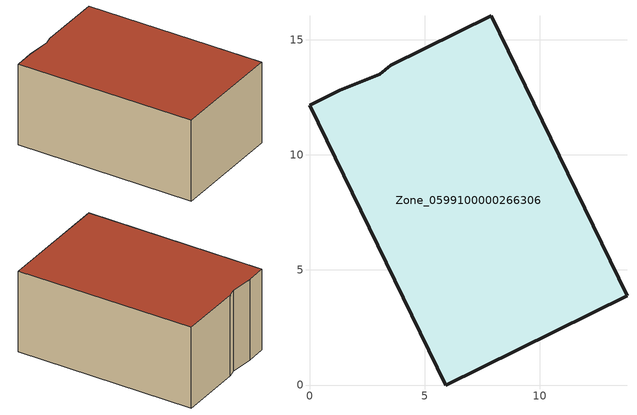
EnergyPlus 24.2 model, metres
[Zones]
Zone_0599100000266306
 floor ground (C_G): 0,12.16 1.32,12.81 3.05,13.51 3.52,13.89 7.9,16.04 13.8,3.88 5.92,0 z0
 wall outside (C_F): 7.9,16.04 3.52,13.89 3.05,13.51 1.32,12.81 0,12.16 5.92,0 13.8,3.88 7.9,16.04 z0:6.2
 roof outside (C_R): 1.32,12.81 0,12.16 5.92,0 13.8,3.88 7.9,16.04 3.52,13.89 3.05,13.51 z6.2
[BUILDING]
Pand.0599100000266306: North Axis=0; Terrain=City; Loads Convergence Tolerance Value=0.04; Temperature Convergence Tolerance Value=0.4; Solar Distribution=FullExterior; Maximum Number of Warmup Days=25; Minimum Number of Warmup Days=1
[Site:Location]
Rotterdam.The.Hague.AP_ZH_NLD Design_Conditions: Latitude=51.96; Longitude=4.45; Time Zone=1; Elevation=-4.5
[SITE:GROUNDTEMPERATURE:BUILDINGSURFACE]
18, 18, 18, 18, 18, 18, 18, 18, 18, 18, 18, 18
[MATERIAL] Thermal Absorptance=0.9; Solar Absorptance=0.7; Visible Absorptance=0.7
Name | Roughness | Thickness | Conductivity | Density | Specific Heat
G.D.1975-1991 | MediumSmooth | 0.15 | 0.288461 | 540 | 1210
F.D.1975-1991 | Rough | 0.3 | 0.230769 | 1920 | 840
R.D.1975-1991 | MediumRough | 0.2 | 0.153846 | 1500 | 1000
[CONSTRUCTION]
C_G: G.D.1975-1991
C_F: F.D.1975-1991
C_R: R.D.1975-1991
[ZONE]
Zone_0599100000266306: Type=1; Multiplier=1; Ceiling Height=Autocalculate; Volume=Autocalculate; Floor Area=autocalculate; Part of Total Floor Area=Yes
[ZONEINFILTRATION:DESIGNFLOWRATE]
Infil_Zone_0599100000266306: Zone or ZoneList or Space or SpaceList=Zone_0599100000266306; Schedule=AlwaysOn; Design Flow Rate Calculation Method=Flow/Area; Flow Rate per Floor Area=0.0042; Constant Term Coefficient=1; Temperature Term Coefficient=0; Velocity Term Coefficient=0; Velocity Squared Term Coefficient=0
[HVACTEMPLATE:ZONE:IDEALLOADSAIRSYSTEM]
Zone_0599100000266306: Maximum Heating Supply Air Temperature=50; Minimum Cooling Supply Air Temperature=13; Maximum Heating Supply Air Humidity Ratio=0.0156; Minimum Cooling Supply Air Humidity Ratio=0.0077; Heating Limit=NoLimit; Cooling Limit=NoLimit; Dehumidification Control Type=ConstantSensibleHeatRatio; Cooling Sensible Heat Ratio=0.7; Dehumidification Setpoint=60; Humidification Control Type=None; Humidification Setpoint=30; Outdoor Air Method=None; Outdoor Air Flow Rate per Person=0.00944; Outdoor Air Flow Rate per Zone Floor Area=0; Outdoor Air Flow Rate per Zone=0; Demand Controlled Ventilation Type=None; Outdoor Air Economizer Type=NoEconomizer; Heat Recovery Type=None; Sensible Heat Recovery Effectiveness=0.7; Latent Heat Recovery Effectiveness=0.65
[ZONECONTROL:THERMOSTAT]
ThermostatControl_Zone_0599100000266306: Zone or ZoneList=Zone_0599100000266306; Control Type Schedule=DualSetpointControlType; Control 1=Thermostat_Zone_0599100000266306; Temperature Difference Between Cutout And Setpoint=0
[THERMOSTATSETPOINT:DUALSETPOINT]
Thermostat_Zone_0599100000266306: Heating Setpoint Temperature Schedule=HeatingSetpoint_Zone_0599100000266306; Cooling Setpoint Temperature Schedule=CoolingSetpoint_Zone_0599100000266306
[SCHEDULE:COMPACT]
HeatingSetpoint_Zone_0599100000266306: Through: 12/31, For: AllDays, Until: 24:00, 21
CoolingSetpoint_Zone_0599100000266306: Through: 12/31, For: AllDays, Until: 24:00, 24
DualSetpointControlType: Through: 12/31, For: AllDays, Until: 24:00, 4
AlwaysOn: Through: 12/31, For: AllDays, Until: 24:00, 1
